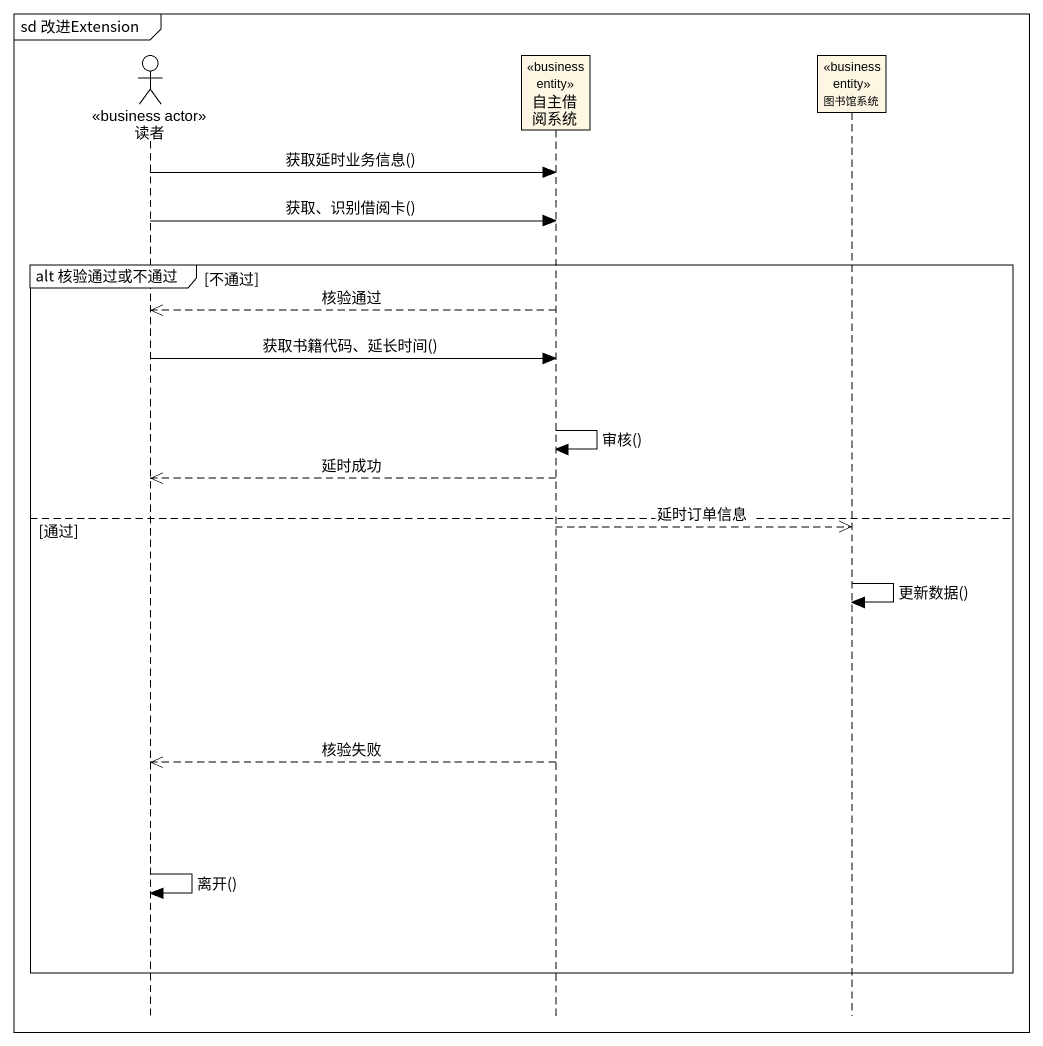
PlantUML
@startuml
mainframe sd 改进Extension
hide footbox
actor 读者 <<business actor>>
participant 自主借阅系统 <<business entity>>
participant 图书馆系统 <<business entity>>

读者 -> 自主借阅系统 : 获取延时业务信息()
读者 -> 自主借阅系统 : 获取、识别借阅卡()
group alt 核验通过或不通过 [不通过]
  自主借阅系统 -->> 读者 : 核验通过
  读者 -> 自主借阅系统 : 获取书籍代码、延长时间()
  自主借阅系统 -> 自主借阅系统 : 审核()
  自主借阅系统 -->> 读者 : 延时成功
else 通过
  自主借阅系统 -->> 图书馆系统 : 延时订单信息
  图书馆系统 -> 图书馆系统 : 更新数据()
  自主借阅系统 -->> 读者 : 核验失败
  读者 -> 读者 : 离开()
end
@enduml
